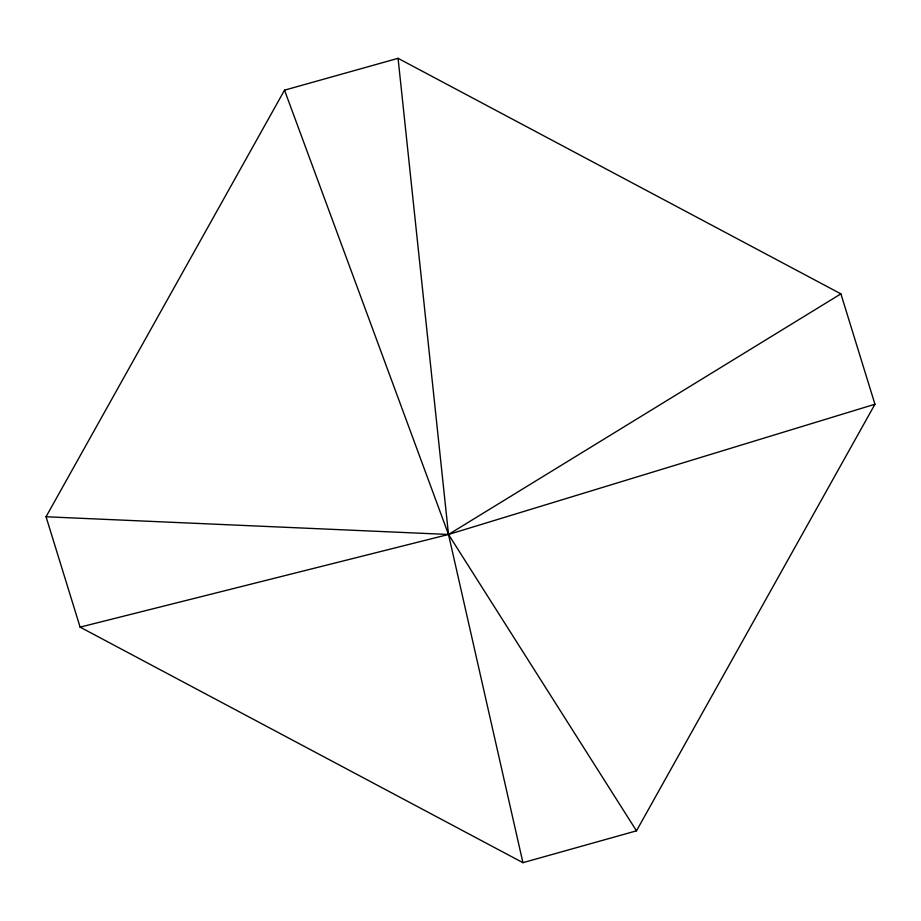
<?xml version="1.0" encoding="UTF-8"?>
<svg xmlns="http://www.w3.org/2000/svg" width="921" height="921" viewBox="0 0 921 921"><rect width="100%" height="100%" fill="white"/><g stroke="black" fill="none" stroke-linecap="round" stroke-linejoin="round"><path stroke-width="1.38" d="M46.05 516.762L284.52 90.166L398.068 58.322L840.896 293.868L874.95 404.238L636.48 830.834L522.932 862.678L80.104 627.132L46.05 516.762L448.515 534.468L874.95 404.238M840.896 293.868L448.515 534.468L80.104 627.132M636.48 830.834L448.515 534.468L284.52 90.166M522.932 862.678L448.515 534.468L398.068 58.322"/></g></svg>
